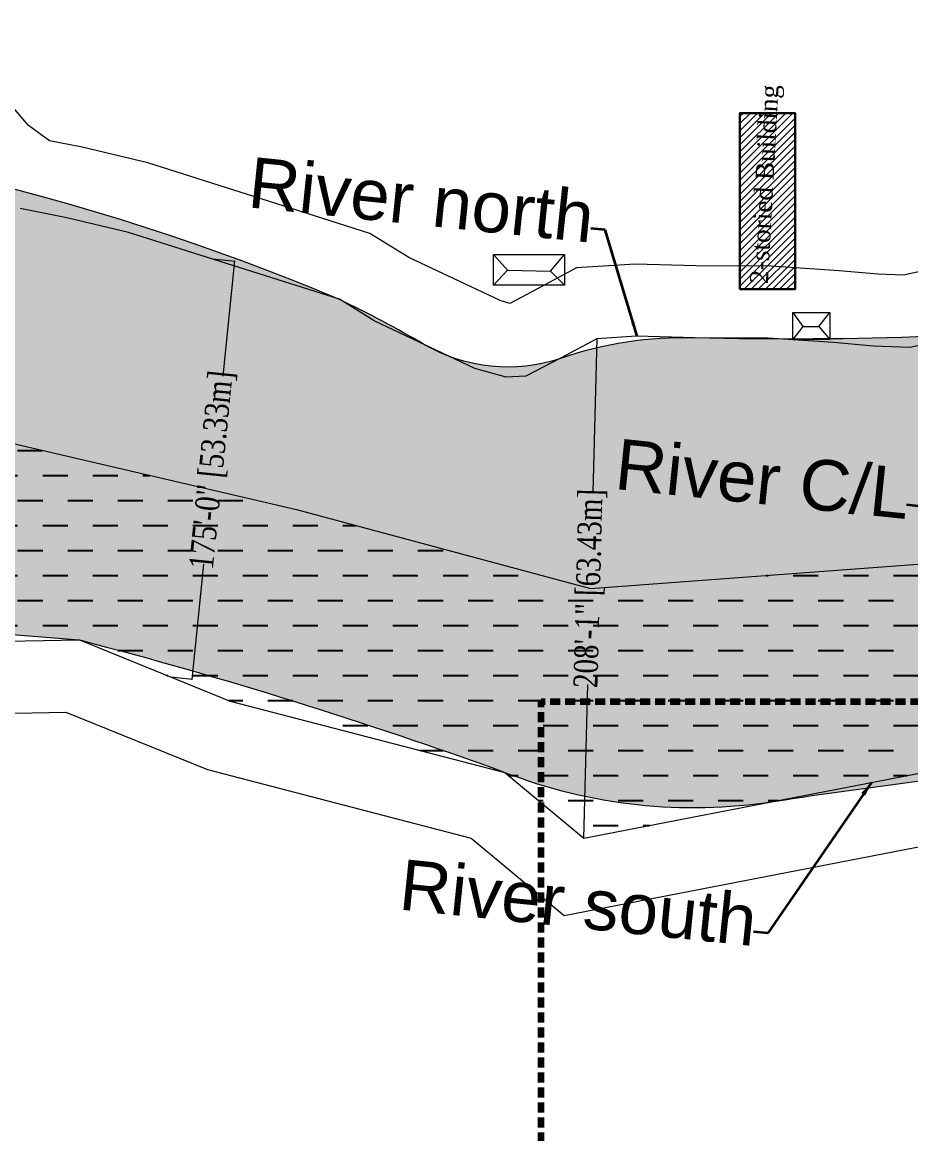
# Model space of a CAD drawing. Header units: inches. Extents: x -1373420 to 1275728, y -1279082 to 1370051.
# Drawn here: x -1101 to 3338, y 37258 to 42814 of the extents above; entities that cross this region are included whole.
import ezdxf

# ---------------------------------------------------------------- set-up
doc = ezdxf.new("R2010")
doc.units = ezdxf.units.IN
doc.header["$LTSCALE"] = 100
doc.header["$MEASUREMENT"] = 0
for name, pattern in [('BORDERX2', [3.5, 1, -0.5, 1, -0.5, 0, -0.5]), ('CENTER', [2, 1.25, -0.25, 0.25, -0.25]), ('DASHED', [0.75, 0.5, -0.25])]:
    doc.linetypes.add(name, pattern=pattern)
for name, color, linetype, lineweight in [('Boundary', 1, 'Continuous', 35), ('Building', 250, 'Continuous', 60), ('dimension', 194, 'Continuous', 13), ('Hatch', 213, 'Continuous', 13), ('River Khal Pond Ditch', 4, 'Continuous', 20), ('Tinshed', 92, 'Continuous', 20)]:
    doc.layers.add(name, color=color, linetype=linetype, lineweight=lineweight)
doc.layers.add('Layout_Text', color=7, linetype='Continuous')
doc.styles.add('Arial Narrow(Sumon)', font='times.ttf', dxfattribs={"width": 0.8})
doc.styles.get("Standard").update_dxf_attribs({"font": 'arial.ttf'})
doc.styles.add('TR', font='times.ttf')
doc.dimstyles.new('Feet & Metre', dxfattribs={"dimtxt": 4, "dimasz": 2.5, "dimexe": 3, "dimexo": 3, "dimgap": 0.09, "dimtad": 0, "dimdec": 3, "dimzin": 1, "dimdsep": 46, "dimlunit": 4, "dimtxsty": 'Arial Narrow(Sumon)', "dimblk": 'OBLIQUE', "dimcen": 7.09, "dimdle": 2, "dimclrd": 84, "dimclre": 252, "dimclrt": 7, "dimadec": 0, "dimazin": 0, "dimtfac": 1, "dimtdec": 3, "dimtofl": 0, "dimtmove": 1, "dimatfit": 3, "dimfxl": 1, "dimtolj": 1, "dimtzin": 0, "dimlwd": 5, "dimlwe": 5, "dimarcsym": 0})
doc.dimstyles.new('Survey', dxfattribs={"dimtxt": 30, "dimasz": 20, "dimexe": 5, "dimexo": 10, "dimgap": 0.09, "dimtad": 0, "dimdec": 0, "dimzin": 0, "dimdsep": 46, "dimlunit": 4, "dimtxsty": 'Standard', "dimcen": 0.09, "dimclrt": 5, "dimadec": 0, "dimazin": 0, "dimtfac": 0.75, "dimtdec": 0, "dimtofl": 0, "dimtmove": 0, "dimatfit": 3, "dimfxl": 1, "dimfrac": 1, "dimtolj": 1, "dimtzin": 0, "dimarcsym": 0})

# ---------------------------------------------------------------- blocks, each defined once
blk = doc.blocks.new('_Oblique')
at = {"color": 0, "linetype": 'ByBlock', "lineweight": -2}
blk.add_line((-0.5, -0.5), (0.5, 0.5), dxfattribs=at)
blk = doc.blocks.new('*D178')
at = {"color": 252, "lineweight": 5, "ltscale": 16, "transparency": 16777216}
for p, q in [((8905.393009870411, 43406.91769769929), (9016.022363368931, 43395.69865076602)), ((8693.563371683977, 41318.09713533081), (8804.192725182496, 41306.87808839754))]:
    blk.add_line(p, q, dxfattribs=at)
at = {"color": 84, "lineweight": 5, "ltscale": 16, "transparency": 16777216}
for p, q in [((9013.23945900489, 43397.99112613134), (8954.80319767096, 42821.75984278835)), ((8801.00624624372, 41305.19097489431), (8859.44250757765, 41881.4222582373))]:
    blk.add_line(p, q, dxfattribs=at)
at = {"layer": 'Defpoints', "color": 0, "ltscale": 16, "transparency": 16777216}
for p in [(8902.408318219004, 43407.22037863034), (9013.037671717524, 43396.00133169707), (8690.57868003257, 41318.39981626186)]:
    blk.add_point(p, dxfattribs=at)
at = {"color": 84, "lineweight": 5, "ltscale": 16, "transparency": 16777216, "xscale": 2.5, "yscale": 2.5, "zscale": 2.5}
for p, rotation in [((9013.037671717524, 43396.00133169707), 84.20936723530252), ((8801.20803353109, 41307.18076932859), 264.2093672353025)]:
    blk.add_blockref('_Oblique', p, dxfattribs=dict(at, rotation=rotation))
at = {"color": 7, "ltscale": 16, "transparency": 16777216, "insert": (8907.1228526243, 42351.59105051284), "char_height": 120, "attachment_point": 5, "rotation": 84.20936723530252, "style": 'Arial Narrow(Sumon)'}
blk.add_mtext('\\A1;175\'-0" [53.33m]', dxfattribs=at)
blk = doc.blocks.new('*D161')
at = {"color": 84, "lineweight": 5, "ltscale": 16, "transparency": 16777216}
for p, q in [((338072.1065385666, 94211.24881857308), (338052.2352501232, 93440.31434688583)), ((338007.6604283292, 91710.97169312622), (338027.5317167726, 92481.90616481347))]:
    blk.add_line(p, q, dxfattribs=at)
at = {"layer": 'Defpoints', "color": 0, "ltscale": 16, "transparency": 16777216}
for p in [(338072.0550045091, 94209.2494826231), (338072.0550045091, 94209.2494826231), (338007.7119623867, 91712.97102907623)]:
    blk.add_point(p, dxfattribs=at)
at = {"color": 84, "lineweight": 5, "ltscale": 16, "transparency": 16777216, "xscale": 2.5, "yscale": 2.5, "zscale": 2.5}
for p, rotation in [((338072.0550045091, 94209.2494826231), 88.52349458748324), ((338007.7119623866, 91712.97102907623), 268.5234945874832)]:
    blk.add_blockref('_Oblique', p, dxfattribs=dict(at, rotation=rotation))
at = {"color": 7, "ltscale": 16, "transparency": 16777216, "insert": (338039.8834834478, 92961.11025584972), "char_height": 120, "attachment_point": 5, "rotation": 88.52349458748324, "style": 'Arial Narrow(Sumon)'}
blk.add_mtext('\\A1;208\'-1" [63.43m]', dxfattribs=at)
blk = doc.blocks.new('*D208')
at = {"layer": 'Boundary', "color": 252, "lineweight": 5, "ltscale": 16, "transparency": 16777216}
for p, q in [((-148.0108839405111, 41630.57901851065), (-37.38153044199316, 41619.35997157738)), ((-359.8405221269459, 39541.75845614218), (-249.2111686284279, 39530.5394092089))]:
    blk.add_line(p, q, dxfattribs=at)
at = {"layer": 'Boundary', "color": 84, "lineweight": 5, "ltscale": 16, "transparency": 16777216}
for p, q in [((-40.16443480603266, 41621.65244694271), (-98.60069613996257, 41045.42116359972)), ((-252.3976475672021, 39528.85229570568), (-193.9613862332726, 40105.08357904867))]:
    blk.add_line(p, q, dxfattribs=at)
at = {"layer": 'Defpoints', "color": 0, "ltscale": 16, "transparency": 16777216}
for p in [(-150.9955755919182, 41630.88169944171), (-40.36622209340021, 41619.66265250844), (-362.8252137783529, 39542.06113707323)]:
    blk.add_point(p, dxfattribs=at)
at = {"layer": 'Boundary', "color": 84, "lineweight": 5, "ltscale": 16, "transparency": 16777216, "xscale": 2.5, "yscale": 2.5, "zscale": 2.5}
for p, rotation in [((-40.36622209340021, 41619.66265250844), 84.20936723530252), ((-252.195860279835, 39530.84209013996), 264.2093672353025)]:
    blk.add_blockref('_Oblique', p, dxfattribs=dict(at, rotation=rotation))
at = {"layer": 'Boundary', "color": 7, "ltscale": 16, "transparency": 16777216, "insert": (-146.2810411866244, 40575.2523713242), "char_height": 120, "attachment_point": 5, "rotation": 84.20936723530252, "style": 'Arial Narrow(Sumon)'}
blk.add_mtext('\\A1;175\'-0" [53.33m]', dxfattribs=at)
blk = doc.blocks.new('*D212')
at = {"layer": 'Boundary', "color": 84, "lineweight": 5, "ltscale": 16, "transparency": 16777216}
for p, q in [((1770.037944897639, 41233.66855707289), (1750.166656454248, 40462.73408538564)), ((1705.591834660239, 38733.39143162604), (1725.463123103631, 39504.32590331328))]:
    blk.add_line(p, q, dxfattribs=at)
at = {"layer": 'Defpoints', "color": 0, "ltscale": 16, "transparency": 16777216}
for p in [(1769.986410840243, 41231.6692211229), (1769.986410840185, 41231.6692211229), (1705.643368717752, 38735.39076757603)]:
    blk.add_point(p, dxfattribs=at)
at = {"layer": 'Boundary', "color": 84, "lineweight": 5, "ltscale": 16, "transparency": 16777216, "xscale": 2.5, "yscale": 2.5, "zscale": 2.5}
for p, rotation in [((1769.986410840185, 41231.6692211229), 88.52349458748324), ((1705.643368717693, 38735.39076757603), 268.5234945874832)]:
    blk.add_blockref('_Oblique', p, dxfattribs=dict(at, rotation=rotation))
at = {"layer": 'Boundary', "color": 7, "ltscale": 16, "transparency": 16777216, "insert": (1737.814889778932, 39983.52999434947), "char_height": 120, "attachment_point": 5, "rotation": 88.52349458748324, "style": 'Arial Narrow(Sumon)'}
blk.add_mtext('\\A1;208\'-1" [63.43m]', dxfattribs=at)
blk = doc.blocks.new('*D233')
at = {"layer": 'Boundary', "color": 252, "lineweight": 5, "ltscale": 16, "transparency": 16777216}
for p, q in [((-148.0108839405111, 41630.57901851065), (-37.38153044199316, 41619.35997157738)), ((-359.8405221269459, 39541.75845614218), (-249.2111686284279, 39530.5394092089))]:
    blk.add_line(p, q, dxfattribs=at)
at = {"layer": 'Boundary', "color": 84, "lineweight": 5, "ltscale": 16, "transparency": 16777216}
for p, q in [((-40.16443480603266, 41621.65244694271), (-98.60069613996257, 41045.42116359972)), ((-252.3976475672021, 39528.85229570568), (-193.9613862332726, 40105.08357904867))]:
    blk.add_line(p, q, dxfattribs=at)
at = {"layer": 'Defpoints', "color": 0, "ltscale": 16, "transparency": 16777216}
for p in [(-150.9955755919182, 41630.88169944171), (-40.36622209340021, 41619.66265250844), (-362.8252137783529, 39542.06113707323)]:
    blk.add_point(p, dxfattribs=at)
at = {"layer": 'Boundary', "color": 84, "lineweight": 5, "ltscale": 16, "transparency": 16777216, "xscale": 2.5, "yscale": 2.5, "zscale": 2.5}
for p, rotation in [((-40.36622209340021, 41619.66265250844), 84.20936723530252), ((-252.195860279835, 39530.84209013996), 264.2093672353025)]:
    blk.add_blockref('_Oblique', p, dxfattribs=dict(at, rotation=rotation))
at = {"layer": 'Boundary', "color": 7, "ltscale": 16, "transparency": 16777216, "insert": (-146.2810411866244, 40575.2523713242), "char_height": 120, "attachment_point": 5, "rotation": 84.20936723530252, "style": 'Arial Narrow(Sumon)'}
blk.add_mtext('\\A1;175\'-0" [53.33m]', dxfattribs=at)
blk = doc.blocks.new('*D237')
at = {"layer": 'Boundary', "color": 84, "lineweight": 5, "ltscale": 16, "transparency": 16777216}
for p, q in [((1770.037944897639, 41233.66855707289), (1750.166656454248, 40462.73408538564)), ((1705.591834660239, 38733.39143162604), (1725.463123103631, 39504.32590331328))]:
    blk.add_line(p, q, dxfattribs=at)
at = {"layer": 'Defpoints', "color": 0, "ltscale": 16, "transparency": 16777216}
for p in [(1769.986410840243, 41231.6692211229), (1769.986410840185, 41231.6692211229), (1705.643368717752, 38735.39076757603)]:
    blk.add_point(p, dxfattribs=at)
at = {"layer": 'Boundary', "color": 84, "lineweight": 5, "ltscale": 16, "transparency": 16777216, "xscale": 2.5, "yscale": 2.5, "zscale": 2.5}
for p, rotation in [((1769.986410840185, 41231.6692211229), 88.52349458748324), ((1705.643368717693, 38735.39076757603), 268.5234945874832)]:
    blk.add_blockref('_Oblique', p, dxfattribs=dict(at, rotation=rotation))
at = {"layer": 'Boundary', "color": 7, "ltscale": 16, "transparency": 16777216, "insert": (1737.814889778932, 39983.52999434947), "char_height": 120, "attachment_point": 5, "rotation": 88.52349458748324, "style": 'Arial Narrow(Sumon)'}
blk.add_mtext('\\A1;208\'-1" [63.43m]', dxfattribs=at)
blk = doc.blocks.new('A$C225d3f41')
at = {"layer": 'Hatch'}
h = blk.add_hatch(dxfattribs=at)
h.set_pattern_fill('ANSI31', color=256, scale=200, style=0)
h.set_pattern_definition([(45, (-258369.3613649813, 31980.83375680082), (-17.67766952966369, 17.67766952966369), [])])
h.paths.add_polyline_path([(10469.31815167825, 45920.87030140319), (10278.76762867329, 45932.84800513155), (10185.72967977804, 44719.49814339363), (10402.91675141139, 44702.34885980008)])
h.paths.add_polyline_path([(11813.91865615529, 44135.91546621554), (11538.40684513171, 44135.91546621554), (11538.40684513171, 43256.07294653969), (11813.91865615529, 43256.07294653969)])
h.paths.add_polyline_path([(10381.25136554688, 44854.66612341008), (10436.05413392029, 45871.95336871833), (10243.60492270432, 45882.32089234015), (10188.80215433092, 44865.0336470319)], flags=24)
h.paths.add_polyline_path([(11728.97773302956, 43266.80433211258), (11783.78050140297, 44284.09157742083), (11591.331290187, 44294.45910104264), (11536.5285218136, 43277.1718557344)], flags=9)
at = {"layer": 'Hatch', "lineweight": 25, "ltscale": 150}
h = blk.add_hatch(dxfattribs=at)
h.set_pattern_fill('DASH', color=6, scale=1000, style=0)
h.set_pattern_definition([(0, (-327248.664699858, -51201.24158231155), (125, 125), [125, -125])])
h.paths.add_polyline_path([(15371.89342757012, 42100.98553586799), (15177.65326776443, 42086.52072467726), (15148.32796985796, 41943.56887554083), (13191.48074068851, 41822.54418706297), (12789.40737952199, 41908.67117036759), (10791.21878358995, 41759.86867353813), (9322.290102377476, 42154.96222716214), (6746.967819797399, 42753.65269346802), (4672.98257289076, 42865.41412175047), (1989.918813177443, 42570.37164222629), (1281.263168655511, 42483.23627004553), (1281.263168655511, 41374.30210162166), (1512.855664029543, 41378.58775148284), (1512.855664029543, 41379.22255282886), (1547.159732853295, 41379.22255282886), (8238.51433200558, 41503.04695768552), (8991.22877909022, 41196.86561790681), (10364.19457655761, 40840.9096160581), (10759.04726252868, 40511.72944676468), (12649.37640687393, 40878.57711188366), (14432.81678029132, 40982.09656858382), (15375.92276670411, 41035.14547184316)])
h.paths.add_polyline_path([(1512.85566403222, 41408.21188951247, -0.5581721742263629), (1512.523613480444, 41449.96579784431, -0.5722288733077302)], flags=16)
h.paths.add_polyline_path([(10888.70207201433, 41244.86715206636), (10915.3232953925, 42277.67480513652), (10659.18630551966, 42284.27688636872), (10632.56508214149, 41251.46923329855)], flags=24)
h.paths.add_polyline_path([(1520.311192556983, 41373.84793183073), (1543.777604057919, 41373.84793183073), (1543.777604057919, 41384.79431243505), (1520.311192556983, 41384.79431243505)], flags=25)
h.paths.add_polyline_path([(1518.67528796749, 41381.03657388014), (1539.796787604399, 41381.03657388014), (1539.796787604399, 41391.98295448446), (1518.67528796749, 41391.98295448446)], flags=24)
h.paths.add_polyline_path([(1957.881804077188, 42041.89757486266), (2029.013797436608, 43072.59664699535), (1773.39973704872, 43090.23742900212), (1702.267743689357, 42059.53835686943)], flags=9)
h.paths.add_polyline_path([(4715.175274412206, 42345.23283933428), (4735.64368718589, 43378.18074792065), (4479.471913850983, 43383.25692800097), (4459.003501077299, 42350.3090194146)], flags=9)
h.paths.add_polyline_path([(6612.189221423294, 43256.60224180406), (6615.942488149449, 42223.4583743958), (6872.16285940347, 42224.38918705832), (6868.409592677257, 43257.5330544666)], flags=9)
h.paths.add_polyline_path([(8964.904790292087, 41823.96721214601), (9069.143127368938, 42851.84595346616), (8814.2285109121, 42877.6971308939), (8709.99017383525, 41849.81838957375)], flags=9)
h.paths.add_polyline_path([(5146.820108708052, 42219.62794257772), (6066.233531742299, 42102.96319139927), (6113.027459375444, 42471.73751910192), (5193.614036341198, 42588.40227028037)], flags=24)
h.paths.add_polyline_path([(14962.66399962804, 41423.77503185136), (15888.7929441962, 41388.89115798122), (15902.78477508738, 41760.35906386839), (14976.65583051916, 41795.24293773853)], flags=9)
at = {"color": 9, "linetype": 'BORDERX2', "lineweight": 20, "ltscale": 1000, "true_color": 0xc7c8ca, "flags": 128}
for points in [[(22769.97774844161, 26451.07288953555), (22555.92370969925, 26603.02237273133), (21818.33693760917, 27348.0133662297), (20301.50779626326, 29079.9536866832), (20295.10494876724, 29182.54650049786), (20173.44602739529, 31099.98796496916), (20193.10234637199, 31223.78993734569), (20206.9254352288, 31272.45116840402), (20409.57078341564, 31609.29823525303), (20749.96007770829, 32102.99841431038), (21023.65191809733, 32382.22311201044), (21539.13690528335, 32899.92824977931), (21777.517975475, 33166.87118286217), (22086.1092768452, 33456.26707665132), (22327.93830251842, 33701.39692439731), (22525.70184423594, 34020.41726939304), (22654.66021715611, 34326.11424461543), (22717.91832003057, 34424.76932436274), (22825.5506496792, 34470.72213550604), (22984.06892547058, 34541.23519341957), (25344.44365261761, 35803.92647927642), (25501.7416356814, 35868.28977319258), (25577.79034260267, 35872.35538426966), (25735.31030639045, 35872.35538426966), (25997.34638290117, 35876.91547892074), (26495.33407398021, 37013.04629489467), (26524.72915327259, 37080.17469533005), (26539.38668307728, 37089.6854731627), (26719.3242694971, 37166.54642416265), (26914.66532918354, 37841.1003285695), (27152.27675821663, 37871.56045285683), (27267.35905469261, 38538.77335484589), (27288.35702399419, 38681.72492484512), (27427.51820785425, 38785.73309382758), (27604.70905525757, 39486.0351908481), (27711.91556611193, 40177.26452175582), (27651.96688900495, 40426.45452838468), (27535.78848171735, 40572.02413115714), (27396.14317039154, 40721.20003624949), (27384.93976946155, 40753.95460936461), (27370.68112718112, 40795.88970778), (27298.40735364237, 41583.18839695218), (27146.30616136095, 41655.21235660843), (27200.39865031725, 42740.37581025883), (27256.25204743551, 42975.8017269856), (27472.6196454249, 43097.42509558805), (27710.94162211007, 43236.75272574549), (28058.77320701642, 43463.18036380694), (28076.73335187485, 43824.15458382426), (28063.70015489305, 44054.76023361595), (27997.81423181995, 44313.31954883845), (27874.152547136, 44542.18090097946), (27562.29034723785, 44674.05761799531), (26432.62041675166, 44782.00067787961), (26282.63766896989, 44804.84728949264), (26178.73309541182, 44869.5065598158), (25818.56891668976, 45047.91238663856), (25514.74323959356, 44738.05140156359), (25420.01259576219, 44640.13694597787), (25185.41487252615, 44451.97508908763), (25163.41828150347, 44515.76263562573), (25034.54148658642, 44661.2888409179), (24816.16236821676, 44803.695692915), (24287.13885573615, 44790.6603249256), (22876.56565845332, 44736.04237155251), (22203.97129477582, 44413.36262719637), (21766.11908886749, 44216.59083086647), (21656.21679564377, 44179.60340134693), (21148.31439174215, 44119.85382695289), (20546.40425413369, 44068.15810208278), (20247.75013934095, 44011.65751754582), (18713.86569475604, 43857.60364048478), (18257.25136440975, 43838.42014462425), (16741.19227347619, 43773.16911295506), (15650.8956706714, 43670.42190494159), (15157.75508396717, 43617.83805106401), (13666.96997040019, 43463.09872216371), (13403.60432076299, 43479.4118317218), (13255.58893373952, 43509.11960277585), (12941.32494787083, 43503.04333370062), (12651.67123692008, 43429.32069698483), (12423.19520023114, 43341.18633146442), (12354.730519239, 43326.35912610873), (12227.75138904053, 43330.51272451656), (12034.37307413931, 43348.53746855258), (11692.19731854061, 43370.76808012746), (11318.72075038503, 43373.14059464535), (11014.1643149009, 43381.40146004594), (10721.92423708621, 43362.08739204705), (10473.5821239947, 43228.93020294698), (10389.25005659106, 43185.1716031473), (10340.41448747888, 43198.85708959958), (9883.496731475327, 43414.10183059961), (9689.816620601741, 43534.72913601298), (9182.632057881261, 43696.03036991037), (8580.023254607717, 43887.10686353521), (8251.339218123034, 43965.09097298328), (8089.369114534003, 43997.22302427115), (7983.481623882186, 44073.79488876221), (7860.518370870199, 44219.63558427735), (7687.334570253552, 44445.05842572829), (7490.084413374339, 44606.91217106715), (7309.935248050228, 44649.35892662197), (7090.344481517878, 44644.46257198054), (6845.427348019236, 44482.14970145158), (6809.020294804693, 44341.59110779626), (6793.32549491855, 44349.62096514693), (6664.991841140454, 44476.5041909989), (6506.142441124255, 44710.89552504824), (6326.091585308008, 44859.09061183255), (6123.921537793197, 44943.970387113), (5894.175041472844, 44983.11446574312), (5676.763441520129, 44879.84931077011), (5568.014098951895, 44804.89883763683), (5534.052438436373, 44828.58890512452), (5323.755862823027, 44905.31684274016), (5165.774072133693, 44936.22562316387), (5024.945469210876, 44928.72765752954), (4847.369303334512, 44919.2731863662), (4601.144961553777, 44802.76029161403), (4480.062777534001, 44659.28896639015), (4444.826241090616, 44614.45675174129), (4441.994684719059, 44617.01614343358), (4317.341657156296, 44737.96084380674), (4060.794907342618, 44827.34613305634), (3820.083980964469, 44745.51500797501), (3625.866472373908, 44602.30528621651), (3477.086821644228, 44649.9852254556), (3234.601003816085, 44671.47119936374), (3036.234039062349, 44552.06274672268), (2904.87814968834, 44427.6345729003), (2850.326269950184, 44290.25542464563), (2838.157102745365, 44287.00109713487), (2740.719007611022, 44385.00509535993), (2469.159577358524, 44519.77766319275), (2212.135402089916, 44429.58449165621), (2191.230284341581, 44413.37158968649), (2006.341387110154, 44451.36369013967), (1737.003498098229, 44405.47593386276), (1541.236342747096, 44173.87113299334), (1538.651656721588, 44015.11351754409), (1199.971724885579, 43945.00798890911), (1163.346288463913, 43932.31101141813)], [(1287.923876082058, 41014.36372498397), (8171.306205938912, 41141.74162848102), (8877.734589026873, 40854.38805153119), (10195.68938201087, 40512.69423833257), (10659.82203804855, 40125.75685201759), (12694.29939846663, 40520.5787123478), (14453.3561722554, 40622.68282765299), (16152.87970530958, 40718.27956947294), (17155.64016667929, 40828.22813559479), (17733.23889423611, 40951.34485922063), (18728.20846315397, 40998.89840543029), (19616.51720345385, 41016.66027947362), (20220.93754529591, 41036.76941787342), (20882.81702820314, 41060.54763170944), (21056.34559213986, 41077.1463724649), (21320.84003545356, 41096.76601910869), (21745.67475307436, 41101.26499053367), (21910.62932017907, 41114.50124600354), (22127.6372046258, 41143.185761382), (22325.88488697461, 41099.76942535127), (22509.98461435992, 41094.35033062364), (22512.89531061094, 41092.89865655217), (22553.74676856042, 41070.92336734758), (22591.55535673974, 40989.70799401926), (22653.59722355753, 40749.72305198829), (22720.75704623964, 40561.27305847776), (22776.10163670795, 40082.71481137308), (23069.41825133488, 39967.04351376076), (23324.18862338671, 39915.27933562253), (23604.00417400718, 39908.4631530847), (23909.88257615444, 39920.11705243892), (24108.72561141848, 40006.29486176903), (24359.63199860592, 40191.37841215265), (24408.75667611175, 40248.51202527899), (24410.92786003946, 40249.14843829554), (24492.81526758425, 40261.75452067723), (24523.6976784196, 40181.61881226789), (24528.9071412781, 40144.39759357536), (24529.94472777493, 40131.83950104353), (24513.12336839008, 40032.11154501937), (24479.74129702922, 39922.73318084399), (24440.3833322751, 39859.35385427899), (24421.39149202486, 39823.41226282318), (22574.83450222473, 38048.98629565254), (19232.28214189309, 35523.42875298554), (18995.22138903754, 35303.8123926162), (18875.29037035835, 35189.91735616601), (18206.94232166953, 34512.77759823769), (17275.32783881961, 32781.15985966667), (16887.8614658054, 31966.08557354401), (16791.06659856491, 31721.7670643541), (16853.82442459506, 30656.29456577868), (17298.9146032524, 29015.69061474124), (17820.55784657514, 28000.34999870787), (18817.97047234161, 26383.07675880921), (20538.22643181625, 25316.00638386741), (21092.64551701246, 24922.94743986857)]]:
    blk.add_lwpolyline(points, dxfattribs=at)
at = {"color": 6, "linetype": 'Continuous', "lineweight": 20, "ltscale": 1000, "flags": 128}
for points in [[(15195.42411995126, 43259.81389242893), (13674.47674410237, 43101.94380498997), (13356.8387714327, 43121.61859194532), (13223.26721664151, 43148.42738019948), (12989.84089184372, 43143.91410084679), (12761.2383459062, 43085.73020121321), (12526.69561972661, 42995.25561727507), (12387.43681576295, 42965.09672579943), (12205.14072814776, 42971.05979026591), (12005.99243357597, 42989.62235265405), (11679.37320163479, 43010.84228176757), (11312.69610155752, 43013.1716025804), (11021.1691722144, 43021.07905237743), (10823.39030465117, 43008.00790031155), (10641.55078682496, 42910.50837129639), (10468.82822428463, 42820.88531658815), (10369.97271501279, 42816.70514490239), (10214.25642227574, 42860.34246199304), (9711.040534084721, 43097.39731945394), (9537.756442289858, 43205.32163326156), (9073.525222685246, 43352.96230302931), (8483.93263716629, 43539.91144857794), (8174.733043855114, 43613.27264732663), (7942.15791319689, 43659.41150790027)], [(1281.263168655511, 41374.30210162166), (8238.51433200558, 41503.04695768552), (8991.22877909022, 41196.86561790681), (10364.19457655761, 40840.9096160581), (10759.04726252868, 40511.72944676468), (12649.37640687393, 40878.57711188366), (14432.81678029138, 40982.09656858382), (16123.1312545797, 41077.17530874264)]]:
    blk.add_lwpolyline(points, dxfattribs=at)
at = {"color": 6, "linetype": 'CENTER', "lineweight": 20, "ltscale": 1000, "flags": 128}
blk.add_lwpolyline([(1281.263168655511, 42483.23627004553), (1989.918813177443, 42570.37164222629), (4672.98257289076, 42865.41412175047), (6746.967819797399, 42753.65269346802), (9322.290102377476, 42154.96222716214), (10791.21878358995, 41759.86867353813), (16511.30200864543, 42185.83580581652), (21775.11548358662, 42683.27289324068), (24258.62885771354, 42783.33436549443), (25690.69512943324, 41372.560010259), (25986.48707876529, 40324.00643944542), (25952.12592579215, 39182.73197119426), (25521.57206916972, 38314.29108446457), (25521.57206916972, 38314.29108446457), (24884.6903769201, 37563.18409819301), (22123.91770276311, 35916.50108039082), (21497.1377185951, 35367.91392986947), (19525.10008630611, 33488.72713349312), (18783.01007773005, 32199.5173135835), (18532.27997614711, 31427.27347874011), (18504.61742947984, 31342.07337318833), (18526.89690577443, 30666.12614780681), (18598.02968752384, 29899.92136883799), (18818.20860235172, 29250.68172751337), (19151.6547575912, 28417.02157223832), (19795.16875089891, 27262.54910567964), (21281.98527655745, 26218.256492537), (21614.74057585245, 25928.3720536791), (21857.69884937722, 25631.54240114212), (22060.7648375096, 25383.45039001223), (22732.31608629657, 24818.71075230196), (23304.19516366761, 24285.49725139878), (23500.91602607991, 23711.62300413549), (23792.617957232, 22298.06076690423), (23981.60526098579, 20554.54938574641), (24075.97634042881, 18864.67371986765), (24067.82097300322, 17637.62382309399), (24096.85752974648, 16915.87945292063), (24177.49658570858, 16508.79078686464), (24313.98192314315, 15819.77436312864), (24464.56447956839, 15172.09027790615), (24626.29677222267, 14672.29117850216), (24901.61567749735, 14028.23637053841), (25446.10596909845, 13428.46381023741), (26926.92856026895, 11882.46854301383), (28141.18207401893, 10624.14257023704), (29070.91626567475, 9738.15903505245), (29233.39635723515, 9337.65699716557), (29340.94360396382, 8867.010479437697), (29481.54101487319, 7797.011696642774), (29243.84609596885, 5842.607840256947), (30001.86707233032, 4984.444222616075), (30456.54016989027, 3967.491707443936), (30753.7867657186, 2912.757974081658), (31005.59335729189, 2821.777922514695), (31935.72343169746, 2793.663183577519)], dxfattribs=at)
at = {"layer": 'Building', "lineweight": 30}
blk.add_lwpolyline([(11538.40684513171, 43256.07294653969), (11813.91865615529, 43256.07294653969), (11813.91865615529, 44135.91546621554), (11538.40684513171, 44135.91546621554)], close=True, dxfattribs=at)
at = {"layer": 'Tinshed'}
for points in [[(10306.88206866843, 43429.45709032923), (10662.06826245395, 43429.45709032923), (10662.06826245395, 43275.28554496084), (10306.88206866843, 43275.28554496084)], [(11802.41613129014, 43140.25342147008), (11986.98952229676, 43140.25342147008), (11986.98952229676, 43004.81310401166), (11802.41613129014, 43004.81310401166)]]:
    blk.add_lwpolyline(points, close=True, dxfattribs=at)
for points in [[(10306.88206866843, 43429.45709032923), (10377.8871729683, 43351.0721458515), (10591.53254523216, 43346.39883098206), (10662.06826245395, 43275.28554496061)], [(10591.53254523216, 43346.39883098206), (10662.06826245395, 43429.45709032923)], [(10377.8871729683, 43351.0721458515), (10306.88206866843, 43275.28554496084)], [(11802.41613129014, 43140.25342147008), (11851.78802192945, 43069.3684138779), (11932.1793650809, 43069.3684138779), (11986.98952229676, 43004.81310401166)], [(11932.1793650809, 43069.3684138779), (11986.98952229676, 43140.25342147008)], [(11851.78802192945, 43069.3684138779), (11802.41613129014, 43004.81310401166)]]:
    blk.add_lwpolyline(points, dxfattribs=at)
at = {"layer": 'dimension', "color": 7, "char_height": 253.125, "attachment_point": 9, "rotation": 354.10131526790536}
for s, insert in [('River north', (10793.65703337506, 43484.70918849369)), ('River C/L', (12371.64244283922, 42102.95853867189)), ('River south', (11606.75731753313, 39968.68724059129))]:
    blk.add_mtext(s, dxfattribs=dict(at, insert=insert))
at = {"layer": 'Layout_Text', "color": 6, "insert": (11674.3657015402, 43780.09424176008), "char_height": 90.26307772551402, "attachment_point": 5, "rotation": 86.91637235352808, "style": 'TR'}
blk.add_mtext('\\A1;2-storied Building', dxfattribs=at)
at = {"ltscale": 16}
dim = blk.add_aligned_dim(p1=(8690.578680032573, 41318.39981626187), p2=(8902.408318219008, 43407.22037863035), distance=-111.1967664529448, dimstyle='Feet & Metre', override={"dimtxt": 120, "dimdec": 0}, dxfattribs=at)
dim.commit()
dim.dimension.update_dxf_attribs({"geometry": '*D178', "text_midpoint": (8907.1228526243, 42351.59105051284)})
dim = blk.add_aligned_dim(p1=(10759.04726252868, 40511.72944676468), p2=(10823.39030465117, 43008.00790031155), distance=6.001168138709946e-11, dimstyle='Feet & Metre', override={"dimtxt": 120, "dimdec": 0}, dxfattribs=at)
dim.commit()
dim.dimension.update_dxf_attribs({"geometry": '*D161', "text_midpoint": (10791.21878358984, 41759.86867353817), "insert": (-327248.664699858, -51201.24158231155)})
at = {"layer": 'dimension', "color": 6, "annotation_type": 0, "has_hookline": 1, "hookline_direction": 1, "horizontal_direction": (0.9947051765354277, -0.1027697026055052, 0)}
for points, text_width in [([(11024.06317015307, 43021.59395251246), (10864.26690815798, 43552.2924766711), (10792.64813544743, 43559.6918952587)], 1677.600613915416), ([(12537.95705122902, 41889.9459925967), (12442.25231762215, 42170.5418268493), (12370.63354491159, 42177.9412454369)], 1433.281463165075), ([(12195.23508114723, 40790.39722472987), (11677.36719231606, 40036.27052876871), (11605.74841960551, 40043.66994735631)], 1736.651603001364)]:
    blk.add_leader(points, dimstyle='Survey', override={"dimasz": 72, "dimgap": 0.09, "dimtad": 0}, dxfattribs=dict(at, text_width=text_width))

msp = doc.modelspace()

# ---------------------------------------------------------------- hatches: boundary and pattern name
at = {"layer": 'River Khal Pond Ditch', "lineweight": 15, "true_color": 0x30a7cf}
h = msp.add_hatch(color=142, dxfattribs=at)
h.dxf.hatch_style = 1
edge = h.paths.add_edge_path()
edge.add_line((-7578.153258952472, 41882.79744740761), (-7535.947879342231, 39602.05835327731))
edge.add_arc((-3569.265714423589, 6908.989246319488), 32932.83065619783, 85.20235139441093, 96.91793861074268, ccw=False)
edge.add_arc((-6814.327414689529, 16723.03091036757), 23772.884992136, 70.01452167283207, 75.38244769787889, ccw=False)
edge.add_arc((2253.453813248482, 41497.84606184119), 2609.738336299049, 248.8260810109323, 278.7583783281881)
edge.add_arc((6590.259310128473, 13581.8201542939), 25641.1468321626, 95.312315211466, 98.83774897781842, ccw=False)
edge.add_arc((4260.564151631248, 38260.18846709059), 853.7942326423638, 27.451789039719017, 92.97286629465339, ccw=False)
edge.add_arc((6002.457107984056, 39152.35405445566), 1103.30808616763, 206.8644722461281, 346.7019381879286)
edge.add_arc((9428.130593300486, 38236.18493889951), 2443.444941518052, 156.3275556883847, 164.2709537715529, ccw=False)
edge.add_arc((7492.424502372073, 39100.29409813749), 323.9824129968128, 99.32262364731008, 158.8394583777041, ccw=False)
edge.add_arc((6869.888979639732, 46757.63974099381), 7359.752474531479, 274.4423162488006, 280.9957768590755)
edge.add_arc((8828.27366102334, 36276.27665179326), 3303.613179113985, 85.80804702809809, 99.66457412717938, ccw=False)
edge.add_arc((9052.226128838527, 39331.80420933633), 239.889405216345, 11.02223280779458, 85.80804702809831, ccw=False)
edge.add_arc((9681.72904532575, 39454.42069899504), 401.4441471588194, 191.0222328077951, 323.4389823080024)
edge.add_arc((9322.466096371449, 39720.85385464707), 848.7208992061853, 323.4389823079926, 333.254669838372)
edge.add_arc((10838.30814537963, 38956.96149216673), 848.7208992060962, 143.4389823080126, 153.254669838391, ccw=False)
edge.add_arc((10623.63589582612, 39116.16467481005), 581.457306301776, 103.98352925638369, 143.4389823080005, ccw=False)
edge.add_arc((10604.89776857983, 39191.41134237916), 503.9126198754685, 64.58331125668468, 103.98352925638369, ccw=False)
edge.add_arc((9377.893380564132, 36609.28742491912), 3362.741697195223, 60.80546477578707, 64.58331125668292, ccw=False)
edge.add_arc((12336.83663293727, 41904.8789436188), 2703.446125786234, 240.8054647757948, 244.3158851959879)
edge.add_arc((11400.53139846678, 39957.99921742417), 543.120187330528, 244.3158851959841, 309.3496462824848)
edge.add_arc((12469.60590538893, 38654.15206204129), 1142.981145908632, 120.02248877143339, 129.3496462824866, ccw=False)
edge.add_line((11897.72685698837, 39643.77838237795), (12050.55633048892, 39749.54755464875))
edge.add_arc((12664.62784448525, 38862.25474370144), 1079.060867912704, 73.85272582149378, 124.68606752694879, ccw=False)
edge.add_arc((12632.71566809316, 38752.03382213563), 1193.808584896084, 50.61839511062408, 73.85272582149457, ccw=False)
edge.add_arc((12735.33640217861, 38877.04815839715), 1032.069290551311, 27.812881126958814, 50.61839511062442, ccw=False)
edge.add_arc((-4181.642368271121, 29952.87602560576), 20158.62201119434, 26.9382332443883, 27.812881126954096, ccw=False)
edge.add_arc((41697.70093835917, 53267.30329057026), 31304.73058986501, 206.9382332443958, 207.9420465157079)
edge.add_arc((14566.49802185822, 38876.56898839682), 593.2440505894953, 207.9420465157054, 225.2718203833434)
edge.add_arc((14367.71433325518, 38675.89017126961), 310.7782252261273, 225.2718203833376, 253.1178303865053)
edge.add_arc((14421.50160653365, 38853.12320765418), 495.9932892809379, 253.1178303865071, 291.0007913133544)
edge.add_arc((14452.07014773768, 38773.49272244359), 410.6970414958435, 291.0007913133603, 311.9221663113836)
edge.add_arc((14573.34967256951, 38638.42963961798), 229.1736008998913, 311.9221663113766, 322.819215066191)
edge.add_arc((15289.54181476376, 38095.18868790657), 669.737916523876, 119.4020910988749, 142.8192150661844, ccw=False)
edge.add_arc((15366.37529766027, 37958.84285820506), 826.2421317099277, 97.72367326486278, 119.40209109888431, ccw=False)
edge.add_arc((15304.71451138228, 38413.48105490975), 367.4415841216394, 68.81669419383701, 97.72367326486108, ccw=False)
edge.add_arc((15193.16221069546, 38125.63332202061), 676.1489425016173, 50.779459460483906, 68.81669419383462, ccw=False)
edge.add_arc((15321.06107754913, 38282.33809276633), 473.8755994310991, 9.989005315372424, 50.77945946049738, ccw=False)
edge.add_arc((14803.67393637495, 38191.21114687982), 999.2265051303241, -10.79752305140272, 9.989005315355314, ccw=False)
edge.add_arc((15305.16126682814, 38095.5697907944), 488.7004905150746, 248.78347941862648, 349.2024769486081, ccw=False)
edge.add_arc((15031.74502646879, 37391.26304501667), 266.8155137100192, 68.78347941862049, 168.1699688525663)
edge.add_line((14770.59665579161, 37445.96265058191), (14721.44662975128, 37331.34139847242))
edge.add_line((14721.44662975128, 37331.34139847242), (14526.90242072025, 36641.25612931724))
edge.add_arc((13898.56238945568, 36818.39353515484), 652.8314142536531, 264.85535102651215, 344.2561503054334, ccw=False)
edge.add_line((13840.02269864838, 36168.19205865959), (13565.48335689311, 36207.88760964268))
edge.add_arc((13500.58174104043, 35759.02000474065), 453.535386128549, 81.77264054295506, 152.5066650214117)
edge.add_arc((5679.90347758137, 39829.0512050856), 8362.822278594589, 327.5639036129203, 332.5066650214123, ccw=False)
edge.add_arc((12364.62653344287, 35580.88711210655), 442.4422059943569, 268.4116154480779, 327.56390361292046, ccw=False)
edge.add_line((12352.36248263424, 35138.61491232126), (11937.69044153565, 35101.20484494205))
edge.add_arc((11967.1897656064, 34774.21946960317), 328.3133347979338, 95.15504276007819, 170.5211971602388)
edge.add_line((11643.35902570559, 34828.28699868888), (11494.00028543138, 34349.73640907878))
edge.add_arc((11035.77759202998, 34492.75068121091), 480.0219982266594, 256.7700019157657, 342.66651870841525, ccw=False)
edge.add_line((10925.91948344342, 34025.46884467187), (10316.61833601659, 33538.05426236917))
edge.add_line((10316.61833601659, 33538.05426236917), (9658.222857542438, 32904.56529192054))
edge.add_line((9658.222857542438, 32904.56529192054), (9169.683220682244, 32278.22257069841))
edge.add_line((9169.683220682244, 32278.22257069841), (8184.356750270803, 30349.62803491085))
edge.add_line((8184.356750270803, 30349.62803491085), (8039.941335734606, 29911.74230503098))
edge.add_line((8039.941335734606, 29911.74230503098), (8115.515139682553, 28954.78185693474))
edge.add_arc((16468.3195610528, 30115.20920478124), 8433.02634475266, 187.9092867221565, 218.6905748196682)
edge.add_line((9886.06210536811, 24843.60412488615), (10687.94733046401, 24336.85471146537))
edge.add_line((10687.94733046401, 24336.85471146537), (12149.05412745428, 23550.56540120244))
edge.add_line((12149.05412745428, 23550.56540120244), (13261.71905842578, 24362.13615536044))
edge.add_line((13261.71905842578, 24362.13615536044), (13399.51121739321, 24458.32370276807))
edge.add_arc((16599.57999545007, 28933.30677565575), 5501.446508594403, 221.225756582799, 234.4313698260755, ccw=False)
edge.add_arc((21595.83311320548, 34171.39580269394), 12727.72265917426, 213.0563950150419, 224.1395632801416, ccw=False)
edge.add_arc((14115.87080997926, 28649.05513959422), 3489.633656606396, 146.0238879316948, 204.0146528158748, ccw=False)
edge.add_arc((11523.52770878862, 30402.52144211708), 359.9999999999993, 130.5797993046295, 146.8792844290864, ccw=False)
edge.add_line((11289.34537542416, 30675.94169509768), (12885.62613022955, 32043.14382365258))
edge.add_arc((11609.53250083187, 33245.55683687352), 1753.343094021361, 316.7027775211894, 342.4839894295259)
edge.add_arc((13746.06964078665, 32571.25282597708), 487.0758064339077, 95.38324976320871, 162.483989429526, ccw=False)
edge.add_line((13700.37352323228, 33056.18035257636), (16137.58696865173, 34353.48359158355))
edge.add_arc((16551.90722381214, 33575.10975713652), 881.7749712868748, 87.08186309228768, 118.0259060877064, ccw=False)
edge.add_arc((16613.40292510686, 34781.49490953468), 326.1765414835972, 267.0818630922881, 384.767487733133)
edge.add_line((16909.57623119907, 34918.1422987253), (17184.86830511013, 35546.81664829479))
edge.add_arc((17249.97934622586, 35518.30498155424), 71.07997478544357, 89.60463775675402, 156.3517270421465, ccw=False)
edge.add_arc((17251.41395705912, 35726.2050599776), 136.8250533324074, 269.6046377567592, 328.132370155564)
edge.add_line((17367.61538401873, 35653.9670949456), (17546.84809569897, 36272.89547413738))
edge.add_arc((17730.12136481914, 36219.82218471122), 190.8032107290394, 89.98212156069451, 163.8497478047695, ccw=False)
edge.add_arc((17730.21992948596, 36535.69646977381), 125.0710897114984, 269.9821215606905, 401.496739594543)
edge.add_arc((17957.15093269616, 36736.44504144762), 177.9102120994529, 149.5137419003001, 221.4967395945366, ccw=False)
edge.add_line((17803.83665363873, 36826.70453073475), (17905.31351964058, 37137.92739057645))
edge.add_arc((17983.17832086412, 37112.53890849631), 81.89934243884603, 89.97411637282858, 161.9410006179488, ccw=False)
edge.add_line((17983.21531926071, 37194.43824257806), (18034.17363921435, 37204.46830722561))
edge.add_arc((18027.24992412808, 37239.64463968527), 35.85125096713493, 281.1351180073552, 369.4604786477414)
edge.add_arc((18935.29788236684, 37390.95593709147), 884.7171621257392, 161.8696315130523, 189.4604786477426, ccw=False)
edge.add_arc((10800.81006066229, 40054.48934168653), 7674.739731793014, 341.8696315130526, 347.4403326263915)
edge.add_arc((17994.31381252619, 38451.86669397765), 304.8757181880527, 347.4403326263912, 443.8180127107617)
edge.add_arc((18039.00176093824, 38864.43423936308), 110.1049949043007, 133.8566196523433, 263.81801271076057, ccw=False)
edge.add_line((17962.71484591321, 38943.8282976977), (17905.31351964058, 39569.11720567149))
edge.add_line((17905.31351964058, 39569.11720567149), (17757.29130602512, 40125.05395332206))
edge.add_line((17757.29130602512, 40125.05395332206), (17789.11217465343, 41014.69962825695))
edge.add_arc((18482.32590870299, 40980.14478204711), 694.0744329475849, 127.00321366615489, 177.1463209957196, ccw=False)
edge.add_line((18064.59039756253, 41534.43384129664), (18561.68973388213, 41827.28534202207))
edge.add_arc((18365.12695957409, 42160.93985433163), 387.2496066211127, 300.503218513833, 441.9096083421655)
edge.add_line((18419.62661264061, 42544.33527115848), (17334.97931796654, 42647.97629472007))
edge.add_arc((17204.91882910153, 41286.83808377231), 1367.337909979052, 84.54180259375659, 124.8121400960248)
edge.add_arc((16002.57778654505, 42703.41602170301), 514.0799464561685, 268.55911679533784, 325.1236222197907, ccw=False)
edge.add_arc((16041.79841415944, 42390.98361720541), 208.1238951474942, 198.6040303344567, 255.489374587004, ccw=False)
edge.add_arc((15453.44824403546, 42263.48159665375), 395.8462877851517, 8.880011126785758, 90.13781982774555)
edge.add_line((15452.49607242613, 42659.3267392569), (14305.45542722182, 42617.83216665344))
edge.add_arc((14378.85679965073, 40588.78710588494), 2030.372286085359, 92.07179023123224, 122.0220960303235)
edge.add_arc((12167.95324680535, 44123.93799315384), 2139.206387562907, 269.0203259738618, 302.02209603032463, ccw=False)
edge.add_line((12131.3777287469, 41985.04430714028), (10465.98388285159, 41800.07760649861))
edge.add_line((10465.98388285159, 41800.07760649861), (7712.457653591104, 41637.28244383656))
edge.add_line((7712.457653591104, 41637.28244383656), (4621.098130209066, 41325.32974449731))
edge.add_arc((2736.614804625783, 60000.00538454091), 18769.51751285151, 268.5428463983151, 275.76227763369707, ccw=False)
edge.add_arc((2210.350737327437, 39311.58324764284), 1925.59699234086, 88.54284639831506, 108.8510752139184)
edge.add_arc((1323.374671723472, 41909.46493242685), 819.5288315678503, 239.6489830004275, 288.8510752139183, ccw=False)
edge.add_arc((-2128.33932391659, 36014.6201683557), 6011.541677524739, 59.64898300042734, 64.23908568551191)
edge.add_arc((-4185.215643800472, 30322.00768318451), 12048.39763756488, 67.19663867456936, 106.3562603569144)

# ---------------------------------------------------------------- linework, layer by layer
at = {"layer": 'Boundary', "color": 6, "linetype": 'Continuous', "lineweight": 20, "ltscale": 1000, "flags": 128}
for points in [[(6142.020226140336, 41483.47521324029), (4621.072850291446, 41325.60512580133), (4303.43487762177, 41345.27991275668), (4169.863322830588, 41372.08870101084), (3936.436998032794, 41367.57542165816), (3707.834452095271, 41309.39152202457), (3473.291725915686, 41218.91693808643), (3334.032921952024, 41188.75804661079), (3151.736834336833, 41194.72111107728), (2952.588539765045, 41213.28367346541), (2625.969307823867, 41234.50360257893), (2259.292207746596, 41236.83292339176), (1967.765278403476, 41244.74037318879), (1769.986410840243, 41231.66922112291), (1588.146893014029, 41134.16969210775), (1415.424330473707, 41044.54663739952), (1316.568821201861, 41040.36646571376), (1160.852528464809, 41084.0037828044), (657.6366402737949, 41321.0586402653), (484.3525484789316, 41428.98295407293), (20.12132887432017, 41576.62362384067), (-569.471256644636, 41763.5727693893), (-878.6708499558117, 41836.93396813799), (-1111.245980614036, 41883.07282871164)], [(6142.020226140336, 41483.47521324029), (4621.072850291446, 41325.60512580133), (4303.43487762177, 41345.27991275668), (4169.863322830588, 41372.08870101084), (3936.436998032794, 41367.57542165816), (3707.834452095271, 41309.39152202457), (3473.291725915686, 41218.91693808643), (3334.032921952024, 41188.75804661079), (3151.736834336833, 41194.72111107728), (2952.588539765045, 41213.28367346541), (2625.969307823867, 41234.50360257893), (2259.292207746596, 41236.83292339176), (1967.765278403476, 41244.74037318879), (1769.986410840243, 41231.66922112291), (1588.146893014029, 41134.16969210775), (1415.424330473707, 41044.54663739952), (1316.568821201861, 41040.36646571376), (1160.852528464809, 41084.0037828044), (657.6366402737949, 41321.0586402653), (484.3525484789316, 41428.98295407293), (20.12132887432017, 41576.62362384067), (-569.471256644636, 41763.5727693893), (-878.6708499558117, 41836.93396813799), (-1111.245980614036, 41883.07282871164)], [(-7772.140725155416, 39597.96342243302), (-814.8895618053466, 39726.70827849688), (-62.17511472070692, 39420.52693871818), (1310.790682746683, 39064.57093686947), (1705.643368717752, 38735.39076757604), (3595.972513062999, 39102.23843269503), (5379.412886480455, 39205.75788939519), (7069.727360768771, 39300.836629554)], [(-7772.140725155416, 39597.96342243302), (-814.8895618053466, 39726.70827849688), (-62.17511472070692, 39420.52693871818), (1310.790682746683, 39064.57093686947), (1705.643368717752, 38735.39076757604), (3595.972513062999, 39102.23843269503), (5379.412886480455, 39205.75788939519), (7069.727360768771, 39300.836629554)]]:
    msp.add_lwpolyline(points, dxfattribs=at)
at = {"layer": 'Boundary', "color": 6, "linetype": 'CENTER', "lineweight": 20, "ltscale": 1000, "flags": 128}
msp.add_lwpolyline([(-7772.140725155416, 40706.8975908569), (-7063.485080633483, 40794.03296303765), (-4380.421320920166, 41089.07544256184), (-2306.436074013527, 40977.31401427939), (268.8862085665496, 40378.6235479735), (1737.814889779027, 39983.52999434949), (7457.898114834508, 40409.49712662789), (12721.71158977569, 40906.93421405205), (15205.22496390262, 41006.99568630579), (16637.29123562231, 39596.22133107037), (16933.08318495436, 38547.66776025678), (16898.72203198122, 37406.39329200562), (16468.16817535879, 36537.95240527594), (16468.16817535879, 36537.95240527594), (15831.28648310918, 35786.84541900437), (13070.51380895218, 34140.16240120218), (12443.73382478417, 33591.57525068083), (10471.69619249518, 31712.38845430448), (9729.606183919128, 30423.17863439486), (9478.876082336184, 29650.93479955147), (9451.213535668914, 29565.73469399969), (9473.4930119635, 28889.78746861817), (9544.625793712916, 28123.58268964935), (9764.804708540792, 27474.34304832474), (10098.25086378027, 26640.68289304968), (10741.76485708799, 25486.210426491), (12228.58138274652, 24441.91781334837), (12561.33668204153, 24152.03337449046), (12804.2949555663, 23855.20372195348), (13007.36094369868, 23607.11171082359), (13678.91219248565, 23042.37207311332), (14250.79126985668, 22509.15857221014), (14447.51213226898, 21935.28432494686), (14739.21406342107, 20521.72208771559), (14928.20136717486, 18778.21070655777), (15022.57244661788, 17088.33504067901), (15014.4170791923, 15861.28514390535), (15043.45363593556, 15139.54077373199), (15124.09269189765, 14732.452107676), (15260.57802933222, 14043.43568394), (15411.16058575747, 13395.75159871751), (15572.89287841175, 12895.95249931353), (15848.21178368642, 12251.89769134977), (16392.70207528753, 11652.12513104877), (17873.52466645802, 10106.1298638252), (19087.778180208, 8847.803891048403), (20017.51237186382, 7961.820355863812), (20179.99246342422, 7561.318317976933), (20287.5397101529, 7090.67180024906), (20428.13712106226, 6020.673017454137), (20190.44220215793, 4066.26916106831), (20948.4631785194, 3208.105543427439), (21403.13627607935, 2191.153028255299), (21700.38287190767, 1136.419294893021), (21952.18946348096, 1045.439243326058), (22882.31953788654, 1017.324504388882)], dxfattribs=at)
msp.add_lwpolyline([(-7772.140725155416, 40706.8975908569), (-7063.485080633483, 40794.03296303765), (-4380.421320920166, 41089.07544256184), (-2306.436074013527, 40977.31401427939), (268.8862085665496, 40378.6235479735), (1737.814889779027, 39983.52999434949), (7457.898114834508, 40409.49712662789), (12721.71158977569, 40906.93421405205), (15205.22496390262, 41006.99568630579), (16637.29123562231, 39596.22133107037), (16933.08318495436, 38547.66776025678), (16898.72203198122, 37406.39329200562), (16468.16817535879, 36537.95240527594), (16468.16817535879, 36537.95240527594), (15831.28648310918, 35786.84541900437), (13070.51380895218, 34140.16240120218), (12443.73382478417, 33591.57525068083), (10471.69619249518, 31712.38845430448), (9729.606183919128, 30423.17863439486), (9478.876082336184, 29650.93479955147), (9451.213535668914, 29565.73469399969), (9473.4930119635, 28889.78746861817), (9544.625793712916, 28123.58268964935), (9764.804708540792, 27474.34304832474), (10098.25086378027, 26640.68289304968), (10741.76485708799, 25486.210426491), (12228.58138274652, 24441.91781334837), (12561.33668204153, 24152.03337449046), (12804.2949555663, 23855.20372195348), (13007.36094369868, 23607.11171082359), (13678.91219248565, 23042.37207311332), (14250.79126985668, 22509.15857221014), (14447.51213226898, 21935.28432494686), (14739.21406342107, 20521.72208771559), (14928.20136717486, 18778.21070655777), (15022.57244661788, 17088.33504067901), (15014.4170791923, 15861.28514390535), (15043.45363593556, 15139.54077373199), (15124.09269189765, 14732.452107676), (15260.57802933222, 14043.43568394), (15411.16058575747, 13395.75159871751), (15572.89287841175, 12895.95249931353), (15848.21178368642, 12251.89769134977), (16392.70207528753, 11652.12513104877), (17873.52466645802, 10106.1298638252), (19087.778180208, 8847.803891048403), (20017.51237186382, 7961.820355863812), (20179.99246342422, 7561.318317976933), (20287.5397101529, 7090.67180024906), (20428.13712106226, 6020.673017454137), (20190.44220215793, 4066.26916106831), (20948.4631785194, 3208.105543427439), (21403.13627607935, 2191.153028255299), (21700.38287190767, 1136.419294893021), (21952.18946348096, 1045.439243326058), (22882.31953788654, 1017.324504388882)], dxfattribs=at)
at = {"layer": 'Boundary', "color": 2, "linetype": 'DASHED', "lineweight": 120, "true_color": 0xf1eb1f, "flags": 128}
msp.add_lwpolyline([(6001.192592036246, 33148.33305195856), (8691.064090115833, 33148.33305195856), (8691.064090115833, 31313.92530280463), (1491.064090115833, 31313.92530280463), (1491.064090115833, 39419.03745587778), (6001.192592036246, 39419.03745587778), (6001.192592036246, 33148.33305195856)], close=True, dxfattribs=at)
at = {"layer": 'River Khal Pond Ditch', "color": 18, "lineweight": 15, "true_color": 0x000000, "flags": 128}
for points in [[(7712.457653591104, 41637.28244383656), (4621.098130209066, 41325.32974449731, -0.03151113476276298), (2259.317487664215, 41236.55754208774, 0.08884401997713604), (1588.172172931649, 41133.89431080373, -0.2180448234406999), (909.2698642869218, 41202.25583023082, 0.02003077956753546), (484.3778283965512, 41428.7075727689, 0.1725485580737602), (-7578.153258952472, 41882.79744740761, -16.18578825898791)], [(-7578.153258952472, 41882.79744740761), (-7535.947879342231, 39602.05835327731, -0.05116346623509766), (-814.8642818876979, 39726.43289719284, -0.02342627974853453), (1310.815962664303, 39064.29555556544, 0.1313519804490135), (2650.833220807996, 38918.53921883151, -0.01538382011180262), (4216.283798368124, 39112.83366997879, -0.2939418482044044), (5018.220345024602, 38653.78938719376, 0.6991511654804025), (7076.181813010177, 38898.57464075265, -0.03467349799332924)]]:
    msp.add_lwpolyline(points, format="xyb", dxfattribs=at)

# ---------------------------------------------------------------- block references
at = {"layer": 'Boundary'}
msp.add_blockref('A$C225d3f41', (-9053.403893810926, -1776.338679188637), dxfattribs=at)

# ---------------------------------------------------------------- dimensions: what is measured, and where the dimension line sits
at = {"layer": 'Boundary', "ltscale": 16}
for p1, p2, distance, picture, middle in [((-362.8252137783529, 39542.06113707324), (-150.9955755919182, 41630.88169944171), -111.19676645294513, '*D208', (-146.2810411866244, 40575.2523713242)), ((-362.8252137783529, 39542.06113707324), (-150.9955755919182, 41630.88169944171), -111.19676645294513, '*D233', (-146.2810411866244, 40575.2523713242)), ((1705.643368717752, 38735.39076757604), (1769.986410840243, 41231.66922112291), 5.777391816582888e-11, '*D212', (1737.814889778932, 39983.52999434947)), ((1705.643368717752, 38735.39076757604), (1769.986410840243, 41231.66922112291), 5.777391816582888e-11, '*D237', (1737.814889778932, 39983.52999434947))]:
    dim = msp.add_aligned_dim(p1=p1, p2=p2, distance=distance, dimstyle='Feet & Metre', override={"dimtxt": 120, "dimdec": 0}, dxfattribs=at)
    dim.commit()
    dim.dimension.update_dxf_attribs({"geometry": picture, "text_midpoint": middle})

doc.saveas('drawing.dxf')
